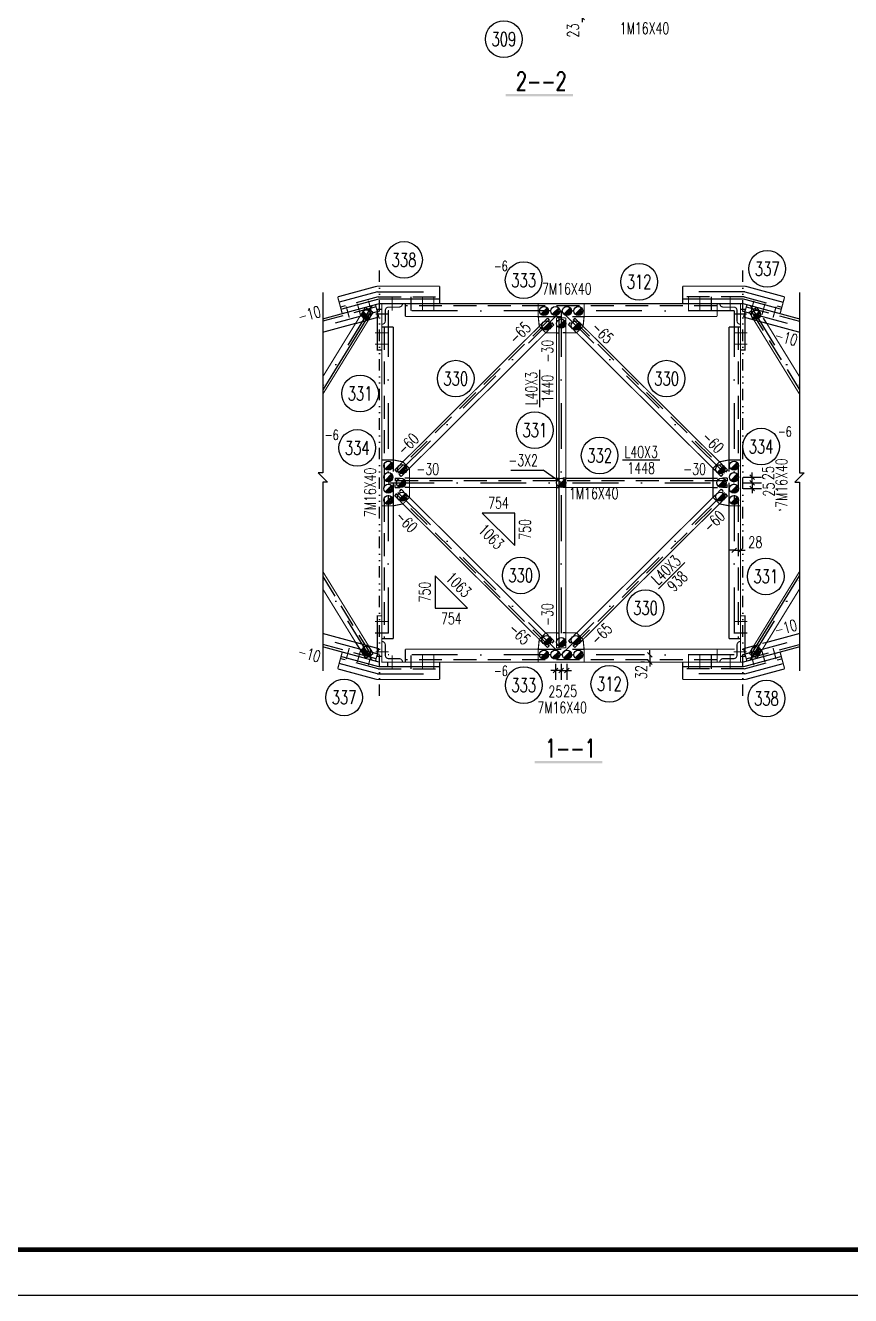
# Model space of a CAD drawing. Header units: millimetres. Extents: x 25936 to 26777, y -10793 to -10199.
# Drawn here: x 26416.8 to 26596.7, y -10792.7 to -10515.6 of the extents above; entities that cross this region are included whole.
import ezdxf
from ezdxf.enums import TextEntityAlignment as Align

# ---------------------------------------------------------------- set-up
doc = ezdxf.new("R2010")
doc.units = ezdxf.units.MM
doc.header["$LTSCALE"] = 10
for name, pattern in [('DASHDOTX2', [2, 1, -0.5, 0, -0.5]), ('DASHED', [0.75, 0.5, -0.25]), ('DIVIDE2', [0.625, 0.25, -0.125, 0, -0.125, 0, -0.125])]:
    doc.linetypes.add(name, pattern=pattern)
for name, color, linetype in [('1', 1, 'DASHED'), ('2', 1, 'Continuous'), ('3', 1, 'Continuous'), ('4', 2, 'DASHDOTX2'), ('7', 3, 'DIVIDE2')]:
    doc.layers.add(name, color=color, linetype=linetype)
doc.styles.add('DXT', font='simplex.shx', dxfattribs={"width": 0.72, "bigfont": 'hztxt.shx'})
doc.styles.get("Standard").update_dxf_attribs({"font": 'SIMPLEX.shx', "width": 0.7, "bigfont": 'gbhzfs.shx'})
doc.dimstyles.new('BZ$0', dxfattribs={"dimtxt": 2.5, "dimasz": 1, "dimexe": 2, "dimexo": 2, "dimgap": 1, "dimtad": 1, "dimdec": 0, "dimlfac": 20, "dimzin": 12, "dimdsep": 46, "dimtxsty": 'DXT', "dimblk": 'OBLIQUE', "dimcen": 0.09, "dimclrd": 1, "dimclre": 1, "dimclrt": 7, "dimadec": 4, "dimazin": 3, "dimtfac": 1.4, "dimtdec": 0, "dimtix": 1, "dimtmove": 2, "dimatfit": 3, "dimldrblk": 'OBLIQUE', "dimfxl": 1, "dimtolj": 1, "dimtzin": 0, "dimarcsym": 0})

# ---------------------------------------------------------------- blocks, each defined once
blk = doc.blocks.new('_Oblique')
at = {"color": 0, "linetype": 'ByBlock', "lineweight": -2}
blk.add_line((-0.5, -0.5), (0.5, 0.5), dxfattribs=at)
blk = doc.blocks.new('*D85')
at = {"color": 1, "lineweight": -2}
for p, q in [((26537.13, -10512.66), (26536.17, -10512.66)), ((26538.17, -10512.66), (26538.17, -10511.66)), ((26538.17, -10512.66), (26538.17, -10513.81)), ((26537.13, -10513.81), (26536.17, -10513.81)), ((26538.17, -10513.81), (26538.17, -10514.81))]:
    blk.add_line(p, q, dxfattribs=at)
at = {"layer": 'Defpoints', "color": 0}
for p in [(26539.13, -10512.66), (26538.17, -10513.81), (26539.13, -10513.81)]:
    blk.add_point(p, dxfattribs=at)
at = {"color": 1, "lineweight": -2}
for p, rotation in [((26538.17, -10512.66), 270), ((26538.17, -10513.81), 90)]:
    blk.add_blockref('_Oblique', p, dxfattribs=dict(at, rotation=rotation))
at = {"color": 7, "insert": (26536.18, -10516.68), "char_height": 2.5, "attachment_point": 5, "rotation": 90, "style": 'DXT'}
blk.add_mtext('\\A1;23', dxfattribs=at)
blk = doc.blocks.new('M16X40')
blk.add_line((-0.141, -0.141), (0.141, 0.141))
blk.add_circle((0, 0), 0.2)
for radius in [0.16, 0.12, 0.08, 0.04]:
    blk.add_arc((0, 0), radius, 225, 45)
blk = doc.blocks.new('*D55')
at = {"layer": '3', "color": 1, "lineweight": -2}
for p, q in [((26575.25, -10614.1), (26575.25, -10613.1)), ((26573.3, -10614.1), (26577.25, -10614.1)), ((26573.3, -10615.35), (26577.25, -10615.35)), ((26575.25, -10615.35), (26575.25, -10614.1)), ((26575.25, -10615.35), (26575.25, -10616.35))]:
    blk.add_line(p, q, dxfattribs=at)
at = {"layer": 'Defpoints', "color": 0}
for p in [(26571.3, -10614.1), (26571.3, -10615.35), (26575.25, -10614.1)]:
    blk.add_point(p, dxfattribs=at)
at = {"layer": '3', "color": 1, "lineweight": -2}
for p, rotation in [((26575.25, -10614.1), 270), ((26575.25, -10615.35), 90)]:
    blk.add_blockref('_Oblique', p, dxfattribs=dict(at, rotation=rotation))
at = {"layer": '3', "color": 7, "insert": (26578.75, -10613.22), "char_height": 2.5, "attachment_point": 5, "rotation": 90, "style": 'DXT'}
blk.add_mtext('\\A1;25', dxfattribs=at)
blk = doc.blocks.new('*D56')
at = {"layer": '3', "color": 1, "lineweight": -2}
for p, q in [((26575.25, -10614.1), (26575.25, -10613.1)), ((26573.3, -10614.1), (26577.25, -10614.1)), ((26573.3, -10615.35), (26577.25, -10615.35)), ((26575.25, -10615.35), (26575.25, -10614.1)), ((26575.25, -10615.35), (26575.25, -10616.35))]:
    blk.add_line(p, q, dxfattribs=at)
at = {"layer": 'Defpoints', "color": 0}
for p in [(26571.3, -10614.1), (26571.3, -10615.35), (26575.25, -10614.1)]:
    blk.add_point(p, dxfattribs=at)
at = {"layer": '3', "color": 1, "lineweight": -2}
for p, rotation in [((26575.25, -10614.1), 270), ((26575.25, -10615.35), 90)]:
    blk.add_blockref('_Oblique', p, dxfattribs=dict(at, rotation=rotation))
blk = doc.blocks.new('*D57')
at = {"layer": '3', "color": 1, "lineweight": -2}
for p, q in [((26573.3, -10615.35), (26577.25, -10615.35)), ((26575.25, -10615.35), (26575.25, -10614.35)), ((26575.25, -10615.35), (26575.25, -10616.6)), ((26573.3, -10616.6), (26577.25, -10616.6)), ((26575.25, -10616.6), (26575.25, -10617.6))]:
    blk.add_line(p, q, dxfattribs=at)
at = {"layer": 'Defpoints', "color": 0}
for p in [(26571.3, -10615.35), (26571.3, -10616.6), (26575.25, -10616.6)]:
    blk.add_point(p, dxfattribs=at)
at = {"layer": '3', "color": 1, "lineweight": -2}
for p, rotation in [((26575.25, -10615.35), 270), ((26575.25, -10616.6), 90)]:
    blk.add_blockref('_Oblique', p, dxfattribs=dict(at, rotation=rotation))
at = {"layer": '3', "color": 7, "insert": (26578.88, -10616.83), "char_height": 2.5, "attachment_point": 5, "rotation": 90, "style": 'DXT'}
blk.add_mtext('\\A1;25', dxfattribs=at)
blk = doc.blocks.new('*D58')
at = {"layer": '3', "color": 1, "lineweight": -2}
for p, q in [((26573.3, -10615.35), (26577.25, -10615.35)), ((26575.25, -10615.35), (26575.25, -10614.35)), ((26575.25, -10615.35), (26575.25, -10616.6)), ((26573.3, -10616.6), (26577.25, -10616.6)), ((26575.25, -10616.6), (26575.25, -10617.6))]:
    blk.add_line(p, q, dxfattribs=at)
at = {"layer": 'Defpoints', "color": 0}
for p in [(26571.3, -10615.35), (26571.3, -10616.6), (26575.25, -10616.6)]:
    blk.add_point(p, dxfattribs=at)
at = {"layer": '3', "color": 1, "lineweight": -2}
for p, rotation in [((26575.25, -10615.35), 270), ((26575.25, -10616.6), 90)]:
    blk.add_blockref('_Oblique', p, dxfattribs=dict(at, rotation=rotation))
blk = doc.blocks.new('*D59')
at = {"layer": '3', "color": 1, "lineweight": -2}
for p, q in [((26532.35, -10654.85), (26532.35, -10658.3)), ((26533.6, -10654.85), (26533.6, -10658.3)), ((26532.35, -10656.3), (26531.35, -10656.3)), ((26533.6, -10656.3), (26532.35, -10656.3)), ((26533.6, -10656.3), (26534.6, -10656.3))]:
    blk.add_line(p, q, dxfattribs=at)
at = {"layer": 'Defpoints', "color": 0}
for p in [(26532.35, -10652.85), (26533.6, -10652.85), (26532.35, -10656.3)]:
    blk.add_point(p, dxfattribs=at)
at = {"layer": '3', "color": 1, "lineweight": -2}
blk.add_blockref('_Oblique', (26532.35, -10656.3), dxfattribs=at)
at = {"layer": '3', "color": 1, "lineweight": -2, "rotation": 180}
blk.add_blockref('_Oblique', (26533.6, -10656.3), dxfattribs=at)
at = {"layer": '3', "color": 7, "insert": (26532.33, -10660.87), "char_height": 2.5, "attachment_point": 5, "style": 'DXT'}
blk.add_mtext('\\A1;25', dxfattribs=at)
blk = doc.blocks.new('*D60')
at = {"layer": '3', "color": 1, "lineweight": -2}
for p, q in [((26532.35, -10654.85), (26532.35, -10658.3)), ((26533.6, -10654.85), (26533.6, -10658.3)), ((26532.35, -10656.3), (26531.35, -10656.3)), ((26533.6, -10656.3), (26532.35, -10656.3)), ((26533.6, -10656.3), (26534.6, -10656.3))]:
    blk.add_line(p, q, dxfattribs=at)
at = {"layer": 'Defpoints', "color": 0}
for p in [(26532.35, -10652.85), (26533.6, -10652.85), (26532.35, -10656.3)]:
    blk.add_point(p, dxfattribs=at)
at = {"layer": '3', "color": 1, "lineweight": -2}
blk.add_blockref('_Oblique', (26532.35, -10656.3), dxfattribs=at)
at = {"layer": '3', "color": 1, "lineweight": -2, "rotation": 180}
blk.add_blockref('_Oblique', (26533.6, -10656.3), dxfattribs=at)
blk = doc.blocks.new('*D61')
at = {"layer": '3', "color": 1, "lineweight": -2}
for p, q in [((26533.6, -10654.85), (26533.6, -10658.3)), ((26534.85, -10654.85), (26534.85, -10658.3)), ((26533.6, -10656.3), (26532.6, -10656.3)), ((26533.6, -10656.3), (26534.85, -10656.3)), ((26534.85, -10656.3), (26535.85, -10656.3))]:
    blk.add_line(p, q, dxfattribs=at)
at = {"layer": 'Defpoints', "color": 0}
for p in [(26533.6, -10652.85), (26534.85, -10652.85), (26534.85, -10656.3)]:
    blk.add_point(p, dxfattribs=at)
at = {"layer": '3', "color": 1, "lineweight": -2}
blk.add_blockref('_Oblique', (26533.6, -10656.3), dxfattribs=at)
at = {"layer": '3', "color": 1, "lineweight": -2, "rotation": 180}
blk.add_blockref('_Oblique', (26534.85, -10656.3), dxfattribs=at)
at = {"layer": '3', "color": 7, "insert": (26535.57, -10660.77), "char_height": 2.5, "attachment_point": 5, "style": 'DXT'}
blk.add_mtext('\\A1;25', dxfattribs=at)
blk = doc.blocks.new('*D62')
at = {"layer": '3', "color": 1, "lineweight": -2}
for p, q in [((26533.6, -10654.85), (26533.6, -10658.3)), ((26534.85, -10654.85), (26534.85, -10658.3)), ((26533.6, -10656.3), (26532.6, -10656.3)), ((26533.6, -10656.3), (26534.85, -10656.3)), ((26534.85, -10656.3), (26535.85, -10656.3))]:
    blk.add_line(p, q, dxfattribs=at)
at = {"layer": 'Defpoints', "color": 0}
for p in [(26533.6, -10652.85), (26534.85, -10652.85), (26534.85, -10656.3)]:
    blk.add_point(p, dxfattribs=at)
at = {"layer": '3', "color": 1, "lineweight": -2}
blk.add_blockref('_Oblique', (26533.6, -10656.3), dxfattribs=at)
at = {"layer": '3', "color": 1, "lineweight": -2, "rotation": 180}
blk.add_blockref('_Oblique', (26534.85, -10656.3), dxfattribs=at)
blk = doc.blocks.new('*D63')
at = {"color": 1, "lineweight": -2}
for p, q in [((26552.94, -10652.85), (26552.94, -10651.85)), ((26551.77, -10652.85), (26550.94, -10652.85)), ((26551.77, -10654.45), (26550.94, -10654.45)), ((26552.94, -10652.85), (26552.94, -10654.45)), ((26552.94, -10654.45), (26552.94, -10655.45))]:
    blk.add_line(p, q, dxfattribs=at)
at = {"layer": 'Defpoints', "color": 0}
for p in [(26552.94, -10654.45), (26553.77, -10652.85), (26553.77, -10654.45)]:
    blk.add_point(p, dxfattribs=at)
at = {"color": 1, "lineweight": -2}
for p, rotation in [((26552.94, -10652.85), 270), ((26552.94, -10654.45), 90)]:
    blk.add_blockref('_Oblique', p, dxfattribs=dict(at, rotation=rotation))
at = {"color": 7, "insert": (26551.05, -10656.65), "char_height": 2.5, "attachment_point": 5, "rotation": 90, "style": 'DXT'}
blk.add_mtext('\\A1;32', dxfattribs=at)
blk = doc.blocks.new('*D64')
at = {"color": 1, "lineweight": -2}
for p, q in [((26571.3, -10630.07), (26570.3, -10630.07)), ((26571.3, -10630.07), (26572.7, -10630.07)), ((26572.7, -10630.07), (26573.7, -10630.07))]:
    blk.add_line(p, q, dxfattribs=at)
at = {"layer": 'Defpoints', "color": 0}
for p in [(26571.3, -10630.07), (26572.7, -10630.07), (26572.7, -10630.07)]:
    blk.add_point(p, dxfattribs=at)
at = {"color": 1, "lineweight": -2}
blk.add_blockref('_Oblique', (26571.3, -10630.07), dxfattribs=at)
at = {"color": 1, "lineweight": -2, "rotation": 180}
blk.add_blockref('_Oblique', (26572.7, -10630.07), dxfattribs=at)
at = {"color": 7, "insert": (26575.94, -10628.27), "char_height": 2.5, "attachment_point": 5, "style": 'DXT'}
blk.add_mtext('\\A1;28', dxfattribs=at)
blk = doc.blocks.new('GWTKA1')
blk.add_line((22630.71, -9765.88), (21789.71, -9765.88))
at = {"const_width": 1}
blk.add_lwpolyline([(21814.71, -9755.88), (21814.71, -9181.88), (22620.71, -9181.88), (22620.71, -9755.88), (21814.71, -9755.88)], dxfattribs=at)

msp = doc.modelspace()

# ---------------------------------------------------------------- linework, layer by layer
for p, q in [((26481.632, -10573.857), (26481.632, -10613.17)), ((26585.569, -10573.857), (26585.569, -10613.17)), ((26492.186, -10577.873), (26481.632, -10595.039)), ((26533.1, -10579.353), (26533.1, -10651.353)), ((26528.85, -10590.728), (26528.85, -10598.853)), ((26555.113, -10610.378), (26546.988, -10610.378)), ((26481.632, -10613.17), (26480.632, -10613.17)), ((26480.632, -10613.17), (26482.632, -10615.17)), ((26586.569, -10613.17), (26584.569, -10615.17)), ((26585.569, -10613.17), (26586.569, -10613.17)), ((26482.632, -10615.17), (26481.632, -10615.17)), ((26481.632, -10615.17), (26481.632, -10656.382)), ((26584.569, -10615.17), (26585.569, -10615.17)), ((26585.569, -10615.17), (26585.569, -10656.382)), ((26560.586, -10632.71), (26554.825, -10638.44)), ((26575.015, -10652.832), (26585.569, -10635.667))]:
    msp.add_line(p, q)
at = {"const_width": 0.25}
for points in [[(26493.42, -10572.453), (26484.865, -10574.774)], [(26484.865, -10574.774), (26485.86, -10578.441)], [(26493.42, -10572.453), (26507.1, -10572.453)], [(26500.85, -10574.753), (26500.85, -10577.753)], [(26503.35, -10574.753), (26503.35, -10577.753)], [(26505.85, -10574.753), (26505.85, -10577.753)], [(26507.1, -10575.253), (26507.1, -10572.453)], [(26573.78, -10572.453), (26560.1, -10572.453)], [(26560.1, -10575.253), (26560.1, -10572.453)], [(26561.35, -10574.753), (26561.35, -10577.753)], [(26563.85, -10574.753), (26563.85, -10577.753)], [(26566.35, -10574.753), (26566.35, -10577.753)], [(26573.78, -10572.453), (26582.335, -10574.774)], [(26582.335, -10574.774), (26581.34, -10578.441)], [(26493.926, -10576.253), (26481.632, -10579.588)], [(26481.632, -10592.174), (26490.907, -10577.088)], [(26493.793, -10575.253), (26485.598, -10577.476)], [(26492.611, -10578.135), (26490.908, -10577.088)], [(26493.832, -10579.18), (26493.099, -10576.477)], [(26493.793, -10575.253), (26507.1, -10575.253), (26507.1, -10576.253), (26493.926, -10576.253)], [(26494.5, -10580.753), (26494.5, -10576.253), (26499, -10576.253)], [(26495.75, -10575.253), (26507.1, -10575.253), (26507.1, -10576.253), (26495.75, -10576.253)], [(26496, -10577.003), (26498.25, -10577.003)], [(26496.75, -10577.753), (26496.75, -10574.903)], [(26573.274, -10576.253), (26499.6, -10576.253)], [(26499.6, -10576.253), (26499.6, -10579.053)], [(26528.6, -10576.253), (26528.6, -10579.053)], [(26538.6, -10576.253), (26528.6, -10576.253)], [(26538.6, -10579.053), (26538.6, -10576.253)], [(26573.407, -10575.253), (26560.1, -10575.253), (26560.1, -10576.253), (26571.45, -10576.253)], [(26567.6, -10579.053), (26567.6, -10576.253)], [(26572.7, -10580.753), (26572.7, -10576.253), (26568.2, -10576.253)], [(26571.2, -10577.003), (26568.95, -10577.003)], [(26570.45, -10577.753), (26570.45, -10574.903)], [(26573.274, -10576.253), (26585.569, -10579.588)], [(26573.369, -10579.18), (26574.102, -10576.477)], [(26573.407, -10575.253), (26581.602, -10577.476)], [(26492.611, -10578.135), (26481.632, -10595.993)], [(26491.596, -10579.786), (26493.832, -10579.18)], [(26496, -10578.503), (26493.15, -10578.503)], [(26495.25, -10580.003), (26495.25, -10577.753)], [(26499.6, -10579.053), (26528.6, -10579.053)], [(26528.6, -10579.053), (26528.818, -10581.199)], [(26532.6, -10579.353), (26532.6, -10651.353)], [(26534.6, -10579.353), (26532.6, -10579.353)], [(26534.6, -10651.353), (26534.6, -10579.353)], [(26538.382, -10581.199), (26538.6, -10579.053)], [(26538.6, -10579.053), (26567.6, -10579.053)], [(26571.2, -10578.503), (26574.05, -10578.503)], [(26571.95, -10580.003), (26571.95, -10577.753)], [(26585.569, -10582.49), (26573.369, -10579.18)], [(26575.604, -10579.786), (26585.569, -10595.993)], [(26481.632, -10582.49), (26488.778, -10580.551)], [(26496, -10582.603), (26493, -10582.603)], [(26494.5, -10581.353), (26494.5, -10649.353)], [(26497, -10581.353), (26494.5, -10581.353)], [(26497, -10610.353), (26497, -10581.353)], [(26528.818, -10581.199), (26499.094, -10610.765)], [(26500.505, -10612.183), (26530.229, -10582.617)], [(26528.818, -10581.199), (26530.229, -10582.617)], [(26530.229, -10582.617), (26532.6, -10582.617)], [(26534.6, -10582.617), (26536.972, -10582.617)], [(26536.972, -10582.617), (26538.382, -10581.199)], [(26566.696, -10612.183), (26536.972, -10582.617)], [(26538.382, -10581.199), (26568.106, -10610.765)], [(26570.2, -10610.353), (26570.2, -10581.353)], [(26570.2, -10581.353), (26572.7, -10581.353)], [(26574.2, -10582.603), (26571.2, -10582.603)], [(26572.7, -10581.353), (26572.7, -10649.353)], [(26585.569, -10592.174), (26578.422, -10580.551)], [(26496, -10585.103), (26493, -10585.103)], [(26574.2, -10585.103), (26571.2, -10585.103)], [(26494.5, -10610.353), (26497, -10610.353)], [(26494.5, -10620.353), (26494.5, -10610.353)], [(26497, -10610.353), (26499.094, -10610.765)], [(26499.094, -10610.765), (26500.505, -10612.183)], [(26568.106, -10610.765), (26566.696, -10612.183)], [(26570.2, -10610.353), (26568.106, -10610.765)], [(26572.7, -10610.353), (26570.2, -10610.353)], [(26572.7, -10620.353), (26572.7, -10610.353)], [(26500.505, -10612.183), (26500.505, -10618.522)], [(26566.696, -10612.183), (26566.696, -10618.522)], [(26500.505, -10614.353), (26532.6, -10614.353)], [(26532.6, -10616.353), (26500.505, -10616.353)], [(26534.6, -10614.353), (26566.696, -10614.353)], [(26566.696, -10616.353), (26534.6, -10616.353)], [(26500.505, -10618.522), (26499.094, -10619.94)], [(26500.505, -10618.522), (26530.229, -10648.089)], [(26566.696, -10618.522), (26536.972, -10648.089)], [(26566.696, -10618.522), (26568.106, -10619.94)], [(26497, -10620.353), (26494.5, -10620.353)], [(26499.094, -10619.94), (26497, -10620.353)], [(26497, -10649.353), (26497, -10620.353)], [(26528.818, -10649.507), (26499.094, -10619.94)], [(26538.382, -10649.507), (26568.106, -10619.94)], [(26568.106, -10619.94), (26570.2, -10620.353)], [(26570.2, -10649.353), (26570.2, -10620.353)], [(26570.2, -10620.353), (26572.7, -10620.353)], [(26491.596, -10650.919), (26481.632, -10634.713)], [(26574.589, -10652.57), (26585.569, -10634.713)], [(26481.632, -10638.531), (26488.778, -10650.155)], [(26585.569, -10638.531), (26576.293, -10653.618)], [(26496, -10645.603), (26493, -10645.603)], [(26574.2, -10645.603), (26571.2, -10645.603)], [(26481.632, -10648.216), (26491.596, -10650.919)], [(26496, -10648.103), (26493, -10648.103)], [(26494.5, -10649.353), (26497, -10649.353)], [(26528.6, -10651.653), (26528.818, -10649.507)], [(26528.818, -10649.507), (26530.229, -10648.089)], [(26530.229, -10648.089), (26532.6, -10648.089)], [(26534.6, -10648.089), (26536.972, -10648.089)], [(26536.972, -10648.089), (26538.382, -10649.507)], [(26538.382, -10649.507), (26538.6, -10651.653)], [(26572.7, -10649.353), (26570.2, -10649.353)], [(26574.2, -10648.103), (26571.2, -10648.103)], [(26585.569, -10648.216), (26578.422, -10650.155)], [(26493.926, -10654.453), (26481.632, -10651.117)], [(26484.865, -10655.932), (26485.86, -10652.265)], [(26491.596, -10650.919), (26493.832, -10651.526)], [(26493.832, -10651.526), (26493.099, -10654.228)], [(26496, -10652.203), (26493.15, -10652.203)], [(26494.5, -10649.953), (26494.5, -10654.453), (26499, -10654.453)], [(26495.25, -10650.703), (26495.25, -10652.953)], [(26499.6, -10654.453), (26499.6, -10651.653)], [(26499.6, -10651.653), (26528.6, -10651.653)], [(26528.6, -10654.453), (26528.6, -10651.653)], [(26532.6, -10651.353), (26534.6, -10651.353)], [(26538.6, -10651.653), (26567.6, -10651.653)], [(26538.6, -10651.653), (26538.6, -10654.453)], [(26560.1, -10651.653), (26571.45, -10651.653)], [(26567.6, -10651.653), (26567.6, -10654.453)], [(26572.7, -10649.953), (26572.7, -10654.453), (26568.2, -10654.453)], [(26571.2, -10652.203), (26574.05, -10652.203)], [(26571.95, -10650.703), (26571.95, -10652.953)], [(26573.274, -10654.453), (26585.569, -10651.117)], [(26575.604, -10650.919), (26573.369, -10651.526)], [(26573.369, -10651.526), (26574.102, -10654.228)], [(26582.335, -10655.932), (26581.34, -10652.265)], [(26493.793, -10655.453), (26485.598, -10653.23)], [(26493.793, -10655.453), (26507.1, -10655.453), (26507.1, -10654.453), (26495.75, -10654.453)], [(26496, -10653.703), (26498.25, -10653.703)], [(26496.75, -10652.953), (26496.75, -10655.803)], [(26573.274, -10654.453), (26499.6, -10654.453)], [(26500.85, -10652.953), (26500.85, -10655.953)], [(26503.35, -10652.953), (26503.35, -10655.953)], [(26505.85, -10652.953), (26505.85, -10655.953)], [(26538.6, -10654.453), (26528.6, -10654.453)], [(26573.407, -10655.453), (26560.1, -10655.453), (26560.1, -10654.453), (26571.45, -10654.453)], [(26561.35, -10652.953), (26561.35, -10655.953)], [(26563.85, -10652.953), (26563.85, -10655.953)], [(26566.35, -10652.953), (26566.35, -10655.953)], [(26571.2, -10653.703), (26568.95, -10653.703)], [(26570.45, -10652.953), (26570.45, -10655.803)], [(26573.407, -10655.453), (26581.602, -10653.23)], [(26576.293, -10653.618), (26574.589, -10652.57)], [(26493.42, -10658.253), (26484.865, -10655.932)], [(26507.1, -10655.453), (26507.1, -10658.253)], [(26560.1, -10655.453), (26560.1, -10658.253)], [(26573.78, -10658.253), (26582.335, -10655.932)], [(26493.42, -10658.253), (26507.1, -10658.253)], [(26573.78, -10658.253), (26560.1, -10658.253)]]:
    msp.add_lwpolyline(points, dxfattribs=at)
for points in [[(26494.5, -10586.353), (26494.5, -10577.503), (26493.5, -10577.503), (26493.5, -10586.353)], [(26572.7, -10586.353), (26572.7, -10577.503), (26573.7, -10577.503), (26573.7, -10586.353)], [(26494.5, -10644.353), (26494.5, -10653.203), (26493.5, -10653.203), (26493.5, -10644.353)], [(26572.7, -10644.353), (26572.7, -10653.203), (26573.7, -10653.203), (26573.7, -10644.353)], [(26507.1, -10654.453), (26495.75, -10654.453), (26495.75, -10655.453), (26507.1, -10655.453)]]:
    msp.add_lwpolyline(points, close=True, dxfattribs=at)
for points in [[(26496, -10577.003, 0.4142136), (26495.25, -10577.753, 0.4142136)], [(26498.25, -10577.003, 0.4142136), (26499, -10576.253, 0.4142136)], [(26568.2, -10576.253, 0.4142136), (26568.95, -10577.003, 0.4142136)], [(26571.95, -10577.753, 0.4142136), (26571.2, -10577.003, 0.4142136)], [(26494.5, -10580.753, 0.4142136), (26495.25, -10580.003, 0.4142136)], [(26571.95, -10580.003, 0.4142136), (26572.7, -10580.753, 0.4142136)], [(26495.25, -10650.703, 0.4142136), (26494.5, -10649.953, 0.4142136)], [(26572.7, -10649.953, 0.4142136), (26571.95, -10650.703, 0.4142136)], [(26495.25, -10652.953, 0.4142136), (26496, -10653.703, 0.4142136)], [(26499, -10654.453, 0.4142136), (26498.25, -10653.703, 0.4142136)], [(26568.95, -10653.703, 0.4142136), (26568.2, -10654.453, 0.4142136)], [(26571.2, -10653.703, 0.4142136), (26571.95, -10652.953, 0.4142136)]]:
    msp.add_lwpolyline(points, format="xyb", dxfattribs=at)
for centre in [(26521.101, -10518.559), (26499.327, -10566.714), (26578.528, -10568.656), (26525.415, -10571.141), (26550.6, -10571.503), (26510.607, -10592.614), (26556.594, -10592.614), (26489.75, -10595.852), (26527.85, -10603.853), (26489.139, -10607.725), (26577.191, -10607.444), (26541.988, -10609.378), (26524.779, -10635.545), (26578.21, -10635.763), (26551.986, -10642.675), (26525.445, -10659.484), (26544.1, -10659.203), (26486.26, -10662.162), (26578.369, -10662.408)]:
    msp.add_circle(centre, 4)
for points in [[(26521.471, -10530.513), (26521.471, -10531.013), (26536.195, -10530.513), (26536.195, -10531.013)], [(26527.824, -10676.07), (26527.824, -10676.57), (26542.548, -10676.07), (26542.548, -10676.57)]]:
    msp.add_trace(points)
at = {"layer": '1'}
for p, q in [((26493.726, -10574.752), (26485.467, -10576.993)), ((26493.726, -10574.752), (26507.1, -10574.752)), ((26573.474, -10574.752), (26560.1, -10574.752)), ((26573.474, -10574.752), (26581.733, -10576.993)), ((26493.23, -10576.96), (26481.632, -10580.107)), ((26567.6, -10576.753), (26499.6, -10576.753)), ((26573.971, -10576.96), (26585.569, -10580.107)), ((26576.293, -10577.088), (26575.731, -10577.433)), ((26576.293, -10577.088), (26576.995, -10578.23)), ((26488.778, -10580.551), (26491.596, -10579.786)), ((26530.943, -10579.79), (26497.675, -10612.883)), ((26528.6, -10579.053), (26538.6, -10579.053)), ((26530.591, -10579.436), (26530.006, -10580.018)), ((26530.591, -10579.436), (26531.056, -10579.904)), ((26536.61, -10579.436), (26536.144, -10579.904)), ((26536.257, -10579.79), (26569.526, -10612.883)), ((26536.61, -10579.436), (26537.195, -10580.018)), ((26574.589, -10578.135), (26575.151, -10577.789)), ((26574.589, -10578.135), (26574.924, -10578.68)), ((26575.015, -10577.873), (26585.569, -10595.039)), ((26575.604, -10579.786), (26575.269, -10579.241)), ((26578.422, -10580.551), (26577.719, -10579.408)), ((26495, -10581.353), (26495, -10649.353)), ((26528.818, -10581.199), (26529.403, -10580.617)), ((26530.229, -10582.617), (26530.814, -10582.035)), ((26532.001, -10580.854), (26531.416, -10581.436)), ((26532.001, -10580.854), (26531.536, -10580.386)), ((26532.6, -10582.617), (26533.26, -10582.617)), ((26534.6, -10582.617), (26533.94, -10582.617)), ((26535.199, -10580.854), (26535.665, -10580.386)), ((26535.199, -10580.854), (26535.784, -10581.436)), ((26536.972, -10582.617), (26536.387, -10582.035)), ((26538.382, -10581.199), (26537.797, -10580.617)), ((26572.2, -10581.353), (26572.2, -10649.353)), ((26497, -10620.353), (26497, -10610.353)), ((26499.094, -10610.765), (26498.51, -10611.347)), ((26568.106, -10610.765), (26568.691, -10611.347)), ((26570.2, -10620.353), (26570.2, -10610.353)), ((26497.322, -10612.528), (26497.907, -10611.946)), ((26497.322, -10612.528), (26497.787, -10612.996)), ((26498.732, -10613.946), (26498.267, -10613.478)), ((26498.732, -10613.946), (26499.317, -10613.364)), ((26500.505, -10612.183), (26499.92, -10612.765)), ((26566.696, -10612.183), (26567.281, -10612.765)), ((26568.468, -10613.946), (26567.883, -10613.364)), ((26568.468, -10613.946), (26568.934, -10613.478)), ((26569.879, -10612.528), (26569.294, -10611.946)), ((26569.879, -10612.528), (26569.413, -10612.996)), ((26497.4, -10614.353), (26498.425, -10614.353)), ((26497.4, -10614.353), (26497.4, -10615.013)), ((26497.4, -10614.853), (26569.8, -10614.853)), ((26497.4, -10616.353), (26497.4, -10615.693)), ((26500.505, -10614.353), (26499.48, -10614.353)), ((26532.6, -10614.353), (26533.26, -10614.353)), ((26534.6, -10614.353), (26533.94, -10614.353)), ((26566.696, -10614.353), (26567.72, -10614.353)), ((26569.8, -10614.353), (26568.776, -10614.353)), ((26569.8, -10614.353), (26569.8, -10615.013)), ((26569.8, -10616.353), (26569.8, -10615.693)), ((26497.322, -10618.177), (26497.787, -10617.709)), ((26497.322, -10618.177), (26497.907, -10618.759)), ((26497.4, -10616.353), (26498.425, -10616.353)), ((26530.943, -10650.915), (26497.675, -10617.823)), ((26498.732, -10616.759), (26498.267, -10617.227)), ((26498.732, -10616.759), (26499.317, -10617.341)), ((26500.505, -10616.353), (26499.48, -10616.353)), ((26500.505, -10618.522), (26499.92, -10617.941)), ((26532.6, -10616.353), (26533.26, -10616.353)), ((26534.6, -10616.353), (26533.94, -10616.353)), ((26536.257, -10650.915), (26569.526, -10617.823)), ((26566.696, -10616.353), (26567.72, -10616.353)), ((26566.696, -10618.522), (26567.281, -10617.941)), ((26568.468, -10616.759), (26567.883, -10617.341)), ((26568.468, -10616.759), (26568.934, -10617.227)), ((26569.8, -10616.353), (26568.776, -10616.353)), ((26569.879, -10618.177), (26569.294, -10618.759)), ((26569.879, -10618.177), (26569.413, -10617.709)), ((26499.094, -10619.94), (26498.51, -10619.359)), ((26568.106, -10619.94), (26568.691, -10619.359)), ((26492.186, -10652.832), (26481.632, -10635.667)), ((26528.818, -10649.507), (26529.403, -10650.089)), ((26530.229, -10648.089), (26530.814, -10648.671)), ((26532.001, -10649.852), (26531.416, -10649.27)), ((26532.6, -10648.089), (26533.26, -10648.089)), ((26534.6, -10648.089), (26533.94, -10648.089)), ((26535.199, -10649.852), (26535.784, -10649.27)), ((26536.972, -10648.089), (26536.387, -10648.671)), ((26538.382, -10649.507), (26537.797, -10650.089)), ((26493.23, -10653.745), (26481.632, -10650.599)), ((26488.778, -10650.155), (26490.908, -10653.618)), ((26492.611, -10652.57), (26491.596, -10650.919)), ((26528.6, -10651.653), (26538.6, -10651.653)), ((26530.591, -10651.27), (26530.006, -10650.688)), ((26530.591, -10651.27), (26531.056, -10650.802)), ((26532.001, -10649.852), (26531.536, -10650.32)), ((26535.199, -10649.852), (26535.665, -10650.32)), ((26536.61, -10651.27), (26536.144, -10650.802)), ((26536.61, -10651.27), (26537.195, -10650.688)), ((26573.971, -10653.745), (26585.569, -10650.599)), ((26575.604, -10650.919), (26576.534, -10650.667)), ((26578.422, -10650.155), (26577.492, -10650.407)), ((26493.726, -10655.953), (26485.467, -10653.713)), ((26490.908, -10653.618), (26492.611, -10652.57)), ((26567.6, -10653.953), (26499.6, -10653.953)), ((26573.474, -10655.953), (26581.733, -10653.713)), ((26493.726, -10655.953), (26507.1, -10655.953)), ((26573.474, -10655.953), (26560.1, -10655.953))]:
    msp.add_line(p, q, dxfattribs=at)
at = {"layer": '2'}
for p in [(26522.653, -10612.6), (26533.6, -10615.353)]:
    msp.add_line(p, (26529.653, -10612.6), dxfattribs=at)
at = {"layer": '2', "const_width": 0.25}
for points in [[(26487.394, -10579.32), (26486.74, -10576.908)], [(26489.807, -10578.666), (26489.152, -10576.253)], [(26492.22, -10578.011), (26491.565, -10575.598)], [(26574.981, -10578.011), (26575.635, -10575.598)], [(26577.394, -10578.666), (26578.048, -10576.253)], [(26579.806, -10579.32), (26580.461, -10576.908)], [(26486.74, -10653.798), (26487.394, -10651.385)], [(26489.152, -10654.453), (26489.807, -10652.04)], [(26578.048, -10654.453), (26577.394, -10652.04)], [(26580.461, -10653.798), (26579.806, -10651.385)], [(26491.565, -10655.107), (26492.22, -10652.694)], [(26575.635, -10655.107), (26574.981, -10652.694)]]:
    msp.add_lwpolyline(points, dxfattribs=at)
at = {"layer": '3'}
for p, q in [((26581.119, -10621.283), (26581.582, -10621.157)), ((26523.474, -10621.976), (26516.381, -10621.976)), ((26516.381, -10621.976), (26523.474, -10629.032)), ((26523.474, -10629.032), (26523.474, -10621.976)), ((26513.196, -10642.705), (26506.103, -10635.649)), ((26506.103, -10635.649), (26506.103, -10642.705)), ((26506.103, -10642.705), (26513.196, -10642.705))]:
    msp.add_line(p, q, dxfattribs=at)
at = {"layer": '4'}
for p, q in [((26493.58, -10573.653), (26485.18, -10575.932)), ((26493.58, -10573.653), (26507.1, -10573.653)), ((26573.621, -10573.653), (26560.1, -10573.653)), ((26573.621, -10573.653), (26582.021, -10575.932)), ((26492.283, -10576.76), (26481.632, -10594.084)), ((26574.917, -10576.76), (26585.569, -10594.084)), ((26494, -10577.891), (26481.632, -10581.246)), ((26571.3, -10577.853), (26495.9, -10577.853)), ((26495.9, -10577.853), (26495.9, -10652.853)), ((26533.6, -10577.853), (26495.9, -10615.353)), ((26533.6, -10577.853), (26571.3, -10615.353)), ((26533.6, -10577.853), (26533.6, -10652.853)), ((26571.3, -10577.853), (26571.3, -10652.853)), ((26573.2, -10577.891), (26585.569, -10581.246)), ((26533.6, -10652.853), (26495.9, -10615.353)), ((26495.9, -10615.353), (26571.3, -10615.353)), ((26533.6, -10652.853), (26571.3, -10615.353)), ((26492.283, -10653.946), (26481.632, -10636.622)), ((26574.917, -10653.946), (26585.569, -10636.622)), ((26494, -10652.815), (26481.632, -10649.459)), ((26573.2, -10652.815), (26585.569, -10649.459)), ((26493.58, -10657.053), (26485.18, -10654.774)), ((26571.3, -10652.853), (26495.9, -10652.853)), ((26573.621, -10657.053), (26582.021, -10654.774)), ((26493.58, -10657.053), (26507.1, -10657.053)), ((26573.621, -10657.053), (26560.1, -10657.053))]:
    msp.add_line(p, q, dxfattribs=at)
at = {"layer": '7'}
for p, q in [((26494, -10661.815), (26494, -10568.891)), ((26573.2, -10661.815), (26573.2, -10568.891))]:
    msp.add_line(p, q, dxfattribs=at)

# ---------------------------------------------------------------- block references
msp.add_blockref('GWTKA1', (4145.944, -1026.791))
at = {"layer": '2', "yscale": 5, "zscale": 5}
for p, xscale in [((26529.85, -10577.853), 5), ((26532.35, -10577.853), 5), ((26534.85, -10577.853), 5), ((26537.35, -10577.853), 5), ((26491.105, -10578.676), -5), ((26530.41, -10581.026), 5), ((26533.6, -10580.603), 5), ((26536.791, -10581.026), 5), ((26576.096, -10578.676), 5), ((26495.9, -10611.603), 5), ((26571.3, -10611.603), 5), ((26495.9, -10614.103), 5), ((26498.913, -10612.356), 5), ((26568.287, -10612.356), 5), ((26571.3, -10614.103), 5), ((26495.9, -10616.603), 5), ((26498.65, -10615.353), 5), ((26533.6, -10615.353), 5), ((26568.55, -10615.353), 5), ((26571.3, -10616.603), 5), ((26495.9, -10619.103), 5), ((26498.913, -10618.35), 5), ((26568.287, -10618.35), 5), ((26571.3, -10619.103), 5), ((26530.41, -10649.679), 5), ((26533.6, -10650.103), 5), ((26536.791, -10649.679), 5), ((26491.105, -10652.029), -5), ((26529.85, -10652.853), 5), ((26532.35, -10652.853), 5), ((26534.85, -10652.853), 5), ((26537.35, -10652.853), 5), ((26576.096, -10652.029), 5)]:
    msp.add_blockref('M16X40', p, dxfattribs=dict(at, xscale=xscale))

# ---------------------------------------------------------------- texts
at = {"width": 0.7}
for s, p in [('309', (26521.101, -10518.559)), ('338', (26499.327, -10566.714)), ('337', (26578.528, -10568.655)), ('333', (26525.415, -10571.141)), ('312', (26550.6, -10571.503)), ('330', (26510.606, -10592.614)), ('330', (26556.594, -10592.614)), ('331', (26489.75, -10595.852)), ('331', (26527.85, -10603.853)), ('334', (26489.138, -10607.725)), ('332', (26541.988, -10609.378)), ('334', (26577.191, -10607.444)), ('330', (26524.779, -10635.545)), ('331', (26578.21, -10635.763)), ('330', (26551.985, -10642.675)), ('312', (26544.1, -10659.203)), ('333', (26525.445, -10659.484)), ('337', (26486.26, -10662.162)), ('338', (26578.369, -10662.408))]:
    msp.add_text(s, height=3, dxfattribs=at).set_placement(p, align=Align.MIDDLE_CENTER)
for s, height, p in [('2--2', 4, (26523.733, -10529.704)), ('-6', 2.2, (26518.906, -10569.141)), ('-6', 2.2, (26482.03, -10605.994)), ('-6', 2.2, (26580.838, -10605.269)), ('-6', 2.2, (26518.936, -10657.484)), ('1--1', 4, (26530.086, -10675.261))]:
    msp.add_text(s, height=height, dxfattribs=at).set_placement(p)
for s, rotation, p in [('-10', 15.1787, (26479.019, -10579.74)), ('-65', 44.8476, (26525.454, -10583.488)), ('-65', 315.1524, (26541.747, -10583.488)), ('-10', 344.8213, (26582.338, -10584.862)), ('-30', 90, (26531.85, -10586.617)), ('L40X3', 90, (26528.35, -10594.79)), ('1440', 90, (26531.85, -10594.79)), ('-60', 44.8476, (26501.047, -10607.765)), ('-60', 315.1524, (26565.799, -10607.412)), ('-60', 44.8476, (26567.818, -10624.622)), ('-60', 315.1524, (26498.993, -10624.726)), ('L40X3', 44.8476, (26557.353, -10635.221)), ('938', 44.8476, (26559.821, -10637.702)), ('-30', 90, (26531.85, -10644.089)), ('-65', 44.8476, (26543.234, -10649.215)), ('-10', 15.1787, (26582.884, -10648.134)), ('-65', 315.1524, (26523.654, -10649.179)), ('-10', 344.8213, (26478.324, -10653.899))]:
    msp.add_text(s, height=2.5, rotation=rotation, dxfattribs=at).set_placement(p, align=Align.CENTER)
for s, p in [('L40X3', (26551.051, -10609.878)), ('-30', (26504.505, -10613.603)), ('1448', (26551.051, -10613.378)), ('-30', (26562.696, -10613.603))]:
    msp.add_text(s, height=2.5, dxfattribs=at).set_placement(p, align=Align.CENTER)
at = {"layer": '2', "width": 0.7}
msp.add_text('-3X2', height=2.5, dxfattribs=at).set_placement((26522.081, -10611.693))
at = {"layer": '3', "width": 0.7}
for s, p in [('1M16X40', (26551.779, -10518.189)), ('7M16X40', (26534.835, -10575)), ('1M16X40', (26540.701, -10619.644)), ('7M16X40', (26533.822, -10666.376))]:
    msp.add_text(s, height=2.5, dxfattribs=at).set_placement(p, align=Align.BOTTOM_CENTER)
for p in [(26583.65, -10615.412), (26493.95, -10617.431)]:
    msp.add_text('7M16X40', height=2.5, rotation=90, dxfattribs=at).set_placement(p, align=Align.BOTTOM_CENTER)
for p in [(26519.928, -10620.976), (26509.649, -10646.205)]:
    msp.add_text('754', height=2.5, dxfattribs=at).set_placement(p, align=Align.CENTER)
for s, rotation, p in [('750', 90, (26526.974, -10625.504)), ('1063', 315.1524, (26517.46, -10627.986)), ('1063', 315.1524, (26510.354, -10638.468)), ('750', 90, (26505.103, -10639.177))]:
    msp.add_text(s, height=2.5, rotation=rotation, dxfattribs=at).set_placement(p, align=Align.CENTER)

# ---------------------------------------------------------------- dimensions: what is measured, and where the dimension line sits
at = {"color": 3}
dim = msp.add_linear_dim(base=(26538.168, -10513.809), p1=(26539.132, -10512.659), p2=(26539.132, -10513.809), angle=270, dimstyle='BZ$0', dxfattribs=at)
dim.commit()
dim.dimension.update_dxf_attribs({"geometry": '*D85', "text_midpoint": (26536.184, -10516.679), "dimtype": 129})
for base, p1, p2, angle, text, picture, middle in [((26572.7, -10630.066), (26571.3, -10630.066), (26572.7, -10630.066), 0, '28', '*D64', (26575.945, -10628.275)), ((26552.938, -10654.453), (26553.766, -10652.853), (26553.766, -10654.453), 270, '32', '*D63', (26551.046, -10656.653))]:
    dim = msp.add_linear_dim(base=base, p1=p1, p2=p2, angle=angle, text=text, dimstyle='BZ$0', dxfattribs=at)
    dim.commit()
    dim.dimension.update_dxf_attribs({"geometry": picture, "text_midpoint": middle, "dimtype": 129})
at = {"layer": '3'}
for base, p2, picture, middle in [((26575.252, -10614.103), (26571.3, -10614.103), '*D55', (26578.754, -10613.22)), ((26575.252, -10616.603), (26571.3, -10616.603), '*D57', (26578.88, -10616.832))]:
    dim = msp.add_linear_dim(base=base, p1=(26571.3, -10615.353), p2=p2, angle=90, text='25', dimstyle='BZ$0', dxfattribs=at)
    dim.commit()
    dim.dimension.update_dxf_attribs({"geometry": picture, "text_midpoint": middle, "dimtype": 128})
for base, p2, picture, middle in [((26575.252, -10614.103), (26571.3, -10614.103), '*D56', (26575.252, -10614.728)), ((26575.252, -10616.603), (26571.3, -10616.603), '*D58', (26575.252, -10615.978))]:
    dim = msp.add_linear_dim(base=base, p1=(26571.3, -10615.353), p2=p2, angle=90, text=' ', dimstyle='BZ$0', dxfattribs=at)
    dim.commit()
    dim.dimension.update_dxf_attribs({"geometry": picture, "text_midpoint": middle})
for base, p2, picture, middle in [((26532.35, -10656.297), (26532.35, -10652.853), '*D59', (26532.331, -10660.865)), ((26534.85, -10656.297), (26534.85, -10652.853), '*D61', (26535.568, -10660.768))]:
    dim = msp.add_linear_dim(base=base, p1=(26533.6, -10652.853), p2=p2, text='25', dimstyle='BZ$0', dxfattribs=at)
    dim.commit()
    dim.dimension.update_dxf_attribs({"geometry": picture, "text_midpoint": middle, "dimtype": 128})
for base, p2, picture, middle in [((26532.35, -10656.297), (26532.35, -10652.853), '*D60', (26532.975, -10656.297)), ((26534.85, -10656.297), (26534.85, -10652.853), '*D62', (26534.225, -10656.297))]:
    dim = msp.add_linear_dim(base=base, p1=(26533.6, -10652.853), p2=p2, text=' ', dimstyle='BZ$0', dxfattribs=at)
    dim.commit()
    dim.dimension.update_dxf_attribs({"geometry": picture, "text_midpoint": middle})

doc.saveas('drawing.dxf')
